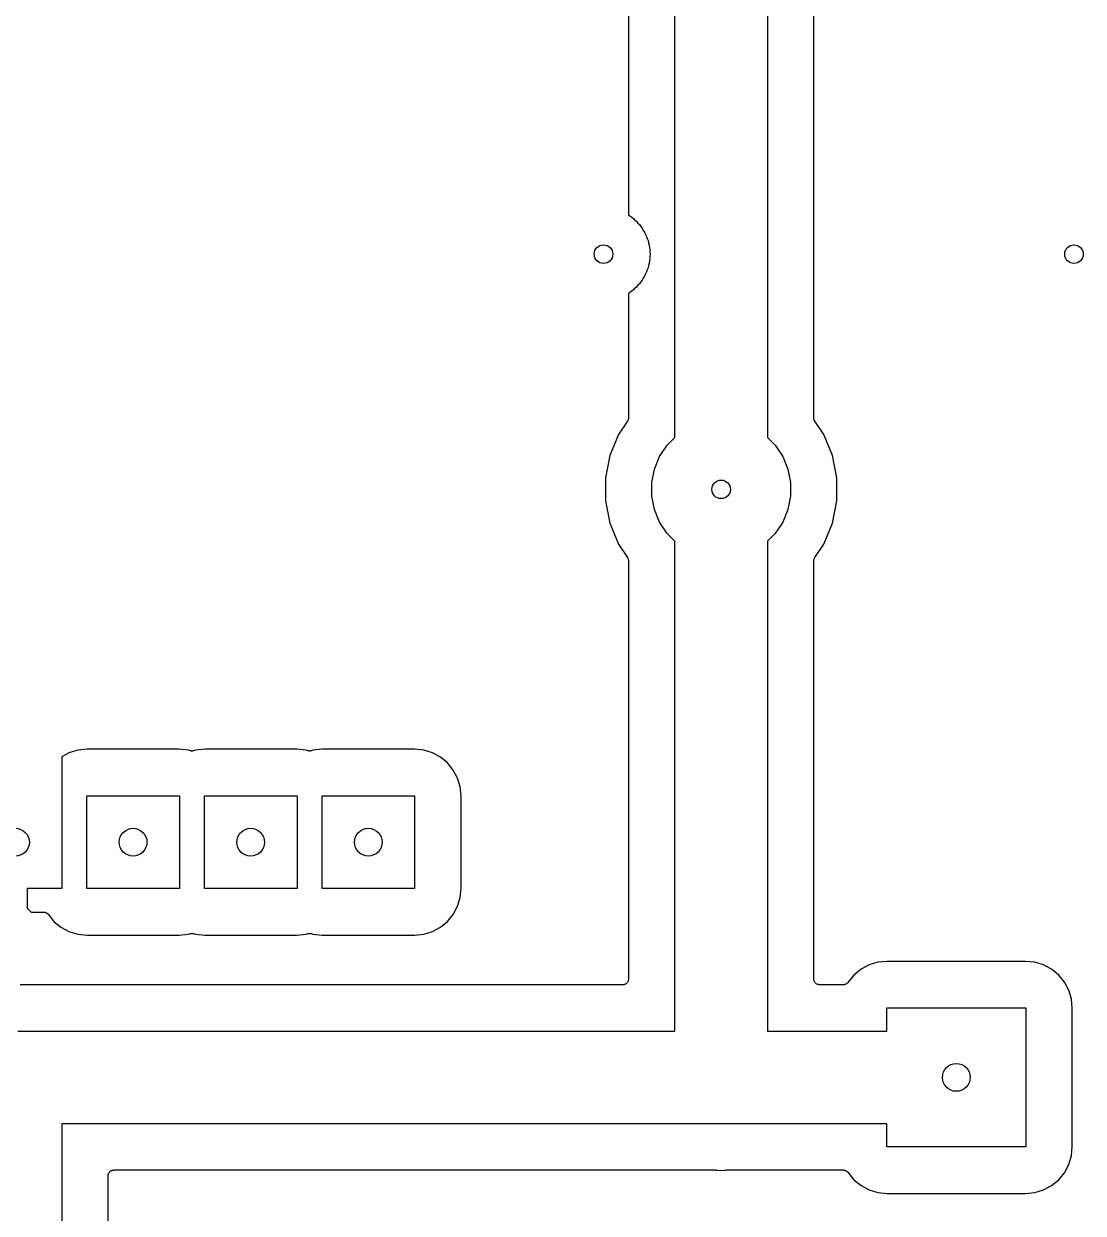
# Model space of a CAD drawing. Extents: x 74 to 216, y -130 to -38.
# Drawn here: x 165.28 to 188.16, y -81.67 to -55.98 of the extents above; entities that cross this region are included whole.
import ezdxf

# ---------------------------------------------------------------- set-up
doc = ezdxf.new("R2010")
doc.units = 0
doc.layers.add('BLACK', color=7, linetype='CONTINUOUS')

msp = doc.modelspace()

# ---------------------------------------------------------------- linework, layer by layer
at = {"layer": 'BLACK', "linetype": 'CONTINUOUS'}
for p, q in [((181.34, -48.9891), (181.34, -64.9187)), ((182.34, -64.4948), (182.34, -49.0445)), ((179.34, -64.9187), (179.34, -49.6)), ((178.34, -50.727), (178.34, -60.1147)), ((178.34, -60.1147), (178.358, -60.1245)), ((178.358, -60.1245), (178.396, -60.1558)), ((178.396, -60.1558), (178.437, -60.1832)), ((178.437, -60.1832), (178.472, -60.2182)), ((178.472, -60.2182), (178.511, -60.2495)), ((178.511, -60.2495), (178.542, -60.2876)), ((178.542, -60.2876), (178.577, -60.3225)), ((178.577, -60.3225), (178.604, -60.3636)), ((178.604, -60.3636), (178.635, -60.4017)), ((178.635, -60.4017), (178.659, -60.4453)), ((178.659, -60.4453), (178.686, -60.4863)), ((178.686, -60.4863), (178.705, -60.5319)), ((178.705, -60.5319), (178.728, -60.5755)), ((178.728, -60.5755), (178.743, -60.6227)), ((178.743, -60.6227), (178.762, -60.6683)), ((178.762, -60.6683), (178.771, -60.7167)), ((178.771, -60.7167), (178.786, -60.764)), ((178.786, -60.764), (178.79, -60.8131)), ((178.79, -60.8131), (178.8, -60.8615)), ((178.8, -60.8615), (178.8, -60.9109)), ((178.79, -61.1069), (178.786, -61.156)), ((178.8, -61.0585), (178.79, -61.1069)), ((178.8, -60.9109), (178.805, -60.96)), ((178.805, -60.96), (178.8, -61.0091)), ((178.8, -61.0091), (178.8, -61.0585)), ((178.705, -61.3881), (178.686, -61.4337)), ((178.728, -61.3445), (178.705, -61.3881)), ((178.743, -61.2973), (178.728, -61.3445)), ((178.762, -61.2517), (178.743, -61.2973)), ((178.771, -61.2033), (178.762, -61.2517)), ((178.786, -61.156), (178.771, -61.2033)), ((178.542, -61.6324), (178.511, -61.6705)), ((178.577, -61.5975), (178.542, -61.6324)), ((178.604, -61.5564), (178.577, -61.5975)), ((178.635, -61.5183), (178.604, -61.5564)), ((178.659, -61.4747), (178.635, -61.5183)), ((178.686, -61.4337), (178.659, -61.4747)), ((178.358, -61.7955), (178.34, -61.8053)), ((178.34, -61.8053), (178.34, -64.4948)), ((178.396, -61.7642), (178.358, -61.7955)), ((178.437, -61.7368), (178.396, -61.7642)), ((178.472, -61.7018), (178.437, -61.7368)), ((178.511, -61.6705), (178.472, -61.7018)), ((178.319, -64.5654), (178.125, -64.8558)), ((178.324, -64.5551), (178.319, -64.5654)), ((178.33, -64.5448), (178.324, -64.5551)), ((178.334, -64.5324), (178.33, -64.5435)), ((178.33, -64.5435), (178.33, -64.5441)), ((178.33, -64.5441), (178.33, -64.5448)), ((178.337, -64.5212), (178.334, -64.5324)), ((178.338, -64.5198), (178.337, -64.5205)), ((178.337, -64.5205), (178.337, -64.5212)), ((178.339, -64.5082), (178.338, -64.5198)), ((178.34, -64.4966), (178.339, -64.5082)), ((178.34, -64.4948), (178.34, -64.4951)), ((178.34, -64.4951), (178.34, -64.4951)), ((178.34, -64.4951), (178.34, -64.4952)), ((178.34, -64.4952), (178.34, -64.4966)), ((182.341, -64.5064), (182.34, -64.4948)), ((182.342, -64.5181), (182.341, -64.5064)), ((182.342, -64.5188), (182.342, -64.5181)), ((182.342, -64.5195), (182.342, -64.5188)), ((182.346, -64.5306), (182.342, -64.5195)), ((182.349, -64.5419), (182.346, -64.5306)), ((182.349, -64.5425), (182.349, -64.5419)), ((182.35, -64.5432), (182.349, -64.5425)), ((182.355, -64.5535), (182.35, -64.5432)), ((182.36, -64.5639), (182.355, -64.5535)), ((182.361, -64.5651), (182.36, -64.5639)), ((182.361, -64.5654), (182.361, -64.5651)), ((182.361, -64.5651), (182.361, -64.5651)), ((182.361, -64.5651), (182.361, -64.5651)), ((182.555, -64.8558), (182.361, -64.5654)), ((178.125, -64.8558), (177.936, -65.3108)), ((179.175, -65.0838), (179.34, -64.9187)), ((181.34, -64.9187), (181.505, -65.0838)), ((182.744, -65.3108), (182.555, -64.8558)), ((179.011, -65.3295), (179.175, -65.0838)), ((181.505, -65.0838), (181.669, -65.3295)), ((177.936, -65.3108), (177.84, -65.7938)), ((178.898, -65.6025), (179.011, -65.3295)), ((181.669, -65.3295), (181.782, -65.6025)), ((182.84, -65.7938), (182.744, -65.3108)), ((178.84, -65.8923), (178.898, -65.6025)), ((181.782, -65.6025), (181.84, -65.8923)), ((177.84, -65.7938), (177.84, -66.2862)), ((178.84, -66.1877), (178.84, -65.8923)), ((181.84, -65.8923), (181.84, -66.1877)), ((182.84, -66.2862), (182.84, -65.7938)), ((178.898, -66.4775), (178.84, -66.1877)), ((181.84, -66.1877), (181.782, -66.4775)), ((177.84, -66.2862), (177.936, -66.7692)), ((179.011, -66.7505), (178.898, -66.4775)), ((181.782, -66.4775), (181.669, -66.7505)), ((182.744, -66.7692), (182.84, -66.2862)), ((177.936, -66.7692), (178.125, -67.2242)), ((179.175, -66.9962), (179.011, -66.7505)), ((181.669, -66.7505), (181.505, -66.9962)), ((182.555, -67.2242), (182.744, -66.7692)), ((179.34, -67.1613), (179.175, -66.9962)), ((181.505, -66.9962), (181.34, -67.1613)), ((178.125, -67.2242), (178.319, -67.5146)), ((179.34, -77.74), (179.34, -67.1613)), ((181.34, -67.1613), (181.34, -77.74)), ((182.361, -67.5146), (182.555, -67.2242)), ((178.319, -67.5146), (178.319, -67.5149)), ((178.319, -67.5149), (178.319, -67.5149)), ((178.319, -67.5149), (178.319, -67.5149)), ((178.319, -67.5149), (178.32, -67.5161)), ((178.32, -67.5161), (178.325, -67.5265)), ((178.325, -67.5265), (178.33, -67.5368)), ((178.33, -67.5368), (178.331, -67.5375)), ((178.331, -67.5375), (178.331, -67.5381)), ((178.331, -67.5381), (178.334, -67.5494)), ((178.334, -67.5494), (178.338, -67.5605)), ((178.338, -67.5605), (178.338, -67.5612)), ((178.338, -67.5612), (178.338, -67.5619)), ((178.338, -67.5619), (178.339, -67.5736)), ((182.341, -67.5718), (182.342, -67.5602)), ((182.342, -67.5602), (182.343, -67.5595)), ((182.343, -67.5588), (182.346, -67.5476)), ((182.343, -67.5595), (182.343, -67.5588)), ((182.346, -67.5476), (182.35, -67.5365)), ((182.35, -67.5352), (182.356, -67.5249)), ((182.35, -67.5359), (182.35, -67.5352)), ((182.35, -67.5365), (182.35, -67.5359)), ((182.356, -67.5249), (182.361, -67.5146)), ((178.339, -67.5736), (178.34, -67.5852)), ((178.34, -67.5852), (178.34, -76.613)), ((182.34, -67.5834), (182.341, -67.5718)), ((182.34, -67.5848), (182.34, -67.5834)), ((182.34, -67.5849), (182.34, -67.5848)), ((182.34, -67.5852), (182.34, -67.5849)), ((182.34, -67.5849), (182.34, -67.5849)), ((182.34, -76.613), (182.34, -67.5852)), ((166.646, -71.6545), (166.444, -71.6745)), ((168.634, -71.6545), (166.646, -71.6545)), ((168.836, -71.6745), (168.634, -71.6545)), ((169.186, -71.6545), (168.984, -71.6745)), ((171.174, -71.6545), (169.186, -71.6545)), ((171.376, -71.6745), (171.174, -71.6545)), ((171.726, -71.6545), (171.524, -71.6745)), ((173.714, -71.6545), (171.726, -71.6545)), ((173.916, -71.6745), (173.714, -71.6545)), ((166.255, -71.7316), (166.1, -71.8147)), ((166.1, -71.8147), (166.1, -74.66)), ((166.444, -71.6745), (166.255, -71.7316)), ((168.873, -71.6857), (168.836, -71.6745)), ((168.885, -71.688), (168.873, -71.6857)), ((168.896, -71.6904), (168.885, -71.688)), ((168.897, -71.6904), (168.896, -71.6904)), ((168.897, -71.6906), (168.897, -71.6904)), ((168.909, -71.6906), (168.897, -71.6906)), ((168.921, -71.6907), (168.909, -71.6906)), ((168.922, -71.6906), (168.921, -71.6907)), ((168.934, -71.6884), (168.922, -71.6906)), ((168.922, -71.6906), (168.922, -71.6906)), ((168.945, -71.6862), (168.934, -71.6884)), ((168.947, -71.6858), (168.945, -71.6862)), ((168.984, -71.6745), (168.947, -71.6857)), ((168.947, -71.6857), (168.947, -71.6858)), ((168.947, -71.6858), (168.947, -71.6858)), ((168.947, -71.6858), (168.947, -71.6858)), ((171.413, -71.6857), (171.376, -71.6745)), ((171.425, -71.688), (171.413, -71.6857)), ((171.436, -71.6904), (171.425, -71.688)), ((171.437, -71.6904), (171.436, -71.6904)), ((171.437, -71.6906), (171.437, -71.6904)), ((171.449, -71.6906), (171.437, -71.6906)), ((171.461, -71.6907), (171.449, -71.6906)), ((171.462, -71.6906), (171.461, -71.6907)), ((171.474, -71.6884), (171.462, -71.6906)), ((171.462, -71.6906), (171.462, -71.6906)), ((171.485, -71.6862), (171.474, -71.6884)), ((171.487, -71.6858), (171.485, -71.6862)), ((171.524, -71.6745), (171.487, -71.6857)), ((171.487, -71.6857), (171.487, -71.6858)), ((171.487, -71.6858), (171.487, -71.6858)), ((171.487, -71.6858), (171.487, -71.6858)), ((174.105, -71.7317), (173.916, -71.6745)), ((174.278, -71.8245), (174.105, -71.7317)), ((174.431, -71.9495), (174.278, -71.8245)), ((174.555, -72.1017), (174.431, -71.9495)), ((174.648, -72.2755), (174.555, -72.1017)), ((174.706, -72.464), (174.648, -72.2755)), ((166.64, -74.66), (166.64, -72.66)), ((166.64, -72.66), (168.64, -72.66)), ((168.64, -72.66), (168.64, -74.66)), ((169.18, -74.66), (169.18, -72.66)), ((169.18, -72.66), (171.18, -72.66)), ((171.18, -72.66), (171.18, -74.66)), ((171.72, -74.66), (171.72, -72.66)), ((171.72, -72.66), (173.72, -72.66)), ((173.72, -72.66), (173.72, -74.66)), ((174.725, -72.6662), (174.706, -72.464)), ((174.725, -74.6538), (174.725, -72.6662)), ((165.354, -74.66), (165.354, -75.0836)), ((166.1, -74.66), (165.354, -74.66)), ((168.64, -74.66), (166.64, -74.66)), ((171.18, -74.66), (169.18, -74.66)), ((173.72, -74.66), (171.72, -74.66)), ((174.706, -74.856), (174.725, -74.6538)), ((174.648, -75.0445), (174.706, -74.856)), ((165.354, -75.0836), (165.439, -75.1682)), ((165.439, -75.1682), (165.705, -75.1694)), ((165.705, -75.1694), (165.707, -75.1694)), ((165.707, -75.1694), (165.712, -75.17)), ((165.712, -75.17), (165.717, -75.17)), ((165.717, -75.17), (165.724, -75.1714)), ((165.724, -75.1714), (165.731, -75.1723)), ((165.731, -75.1723), (165.736, -75.1739)), ((165.736, -75.1739), (165.742, -75.1749)), ((165.742, -75.1749), (165.748, -75.1777)), ((165.748, -75.1777), (165.755, -75.1799)), ((165.755, -75.1799), (165.759, -75.1824)), ((165.759, -75.1824), (165.764, -75.1845)), ((165.764, -75.1845), (165.77, -75.1884)), ((165.77, -75.1884), (165.777, -75.1919)), ((165.777, -75.1919), (165.781, -75.1953)), ((165.781, -75.1953), (165.785, -75.1983)), ((165.785, -75.1983), (165.79, -75.2033)), ((165.79, -75.2033), (165.795, -75.2079)), ((165.795, -75.2079), (165.799, -75.212)), ((165.799, -75.212), (165.802, -75.2158)), ((165.802, -75.2158), (165.929, -75.3705)), ((174.431, -75.3705), (174.555, -75.2183)), ((174.555, -75.2183), (174.648, -75.0445)), ((165.929, -75.3705), (166.082, -75.4955)), ((166.082, -75.4955), (166.255, -75.5884)), ((174.105, -75.5883), (174.278, -75.4955)), ((174.278, -75.4955), (174.431, -75.3705)), ((166.255, -75.5884), (166.444, -75.6455)), ((166.444, -75.6455), (166.646, -75.6655)), ((166.646, -75.6655), (168.634, -75.6655)), ((168.634, -75.6655), (168.836, -75.6455)), ((168.836, -75.6455), (168.873, -75.6343)), ((168.873, -75.6342), (168.875, -75.6338)), ((168.873, -75.6343), (168.873, -75.6342)), ((168.873, -75.6342), (168.873, -75.6342)), ((168.873, -75.6342), (168.873, -75.6342)), ((168.875, -75.6338), (168.886, -75.6316)), ((168.886, -75.6316), (168.898, -75.6294)), ((168.898, -75.6294), (168.899, -75.6293)), ((168.898, -75.6294), (168.898, -75.6294)), ((168.899, -75.6293), (168.911, -75.6294)), ((168.911, -75.6294), (168.923, -75.6294)), ((168.923, -75.6294), (168.923, -75.6296)), ((168.923, -75.6296), (168.924, -75.6296)), ((168.924, -75.6296), (168.935, -75.632)), ((168.935, -75.632), (168.947, -75.6343)), ((168.947, -75.6343), (168.984, -75.6455)), ((168.984, -75.6455), (169.186, -75.6655)), ((169.186, -75.6655), (171.174, -75.6655)), ((171.174, -75.6655), (171.376, -75.6455)), ((171.376, -75.6455), (171.413, -75.6343)), ((171.413, -75.6342), (171.415, -75.6338)), ((171.413, -75.6343), (171.413, -75.6342)), ((171.413, -75.6342), (171.413, -75.6342)), ((171.413, -75.6342), (171.413, -75.6342)), ((171.415, -75.6338), (171.426, -75.6316)), ((171.426, -75.6316), (171.438, -75.6294)), ((171.438, -75.6294), (171.439, -75.6293)), ((171.438, -75.6294), (171.438, -75.6294)), ((171.439, -75.6293), (171.451, -75.6294)), ((171.451, -75.6294), (171.463, -75.6294)), ((171.463, -75.6294), (171.463, -75.6296)), ((171.463, -75.6296), (171.464, -75.6296)), ((171.464, -75.6296), (171.475, -75.632)), ((171.475, -75.632), (171.487, -75.6343)), ((171.487, -75.6343), (171.524, -75.6455)), ((171.524, -75.6455), (171.726, -75.6655)), ((171.726, -75.6655), (173.714, -75.6655)), ((173.714, -75.6655), (173.916, -75.6455)), ((173.916, -75.6455), (174.105, -75.5883)), ((183.724, -76.2545), (183.535, -76.3116)), ((183.926, -76.2345), (183.724, -76.2545)), ((186.914, -76.2345), (183.926, -76.2345)), ((187.116, -76.2545), (186.914, -76.2345)), ((187.305, -76.3117), (187.116, -76.2545)), ((183.209, -76.5295), (183.077, -76.6903)), ((183.362, -76.4045), (183.209, -76.5295)), ((183.535, -76.3116), (183.362, -76.4045)), ((187.478, -76.4045), (187.305, -76.3117)), ((187.631, -76.5295), (187.478, -76.4045)), ((187.755, -76.6817), (187.631, -76.5295)), ((178.213, -76.74), (165.204, -76.74)), ((178.225, -76.7388), (178.213, -76.74)), ((178.237, -76.7377), (178.225, -76.7388)), ((178.238, -76.7376), (178.237, -76.7376)), ((178.237, -76.7376), (178.237, -76.7377)), ((178.249, -76.7341), (178.238, -76.7376)), ((178.261, -76.7308), (178.249, -76.7341)), ((178.272, -76.7248), (178.261, -76.7304)), ((178.261, -76.7304), (178.261, -76.7305)), ((178.261, -76.7305), (178.261, -76.7308)), ((178.283, -76.7193), (178.272, -76.7248)), ((178.293, -76.7112), (178.283, -76.7188)), ((178.283, -76.7188), (178.283, -76.719)), ((178.283, -76.719), (178.283, -76.7193)), ((178.302, -76.7037), (178.293, -76.7112)), ((178.31, -76.6939), (178.302, -76.7031)), ((178.302, -76.7031), (178.302, -76.7034)), ((178.302, -76.7034), (178.302, -76.7037)), ((178.318, -76.6848), (178.31, -76.6939)), ((178.324, -76.6735), (178.318, -76.684)), ((178.318, -76.684), (178.318, -76.6844)), ((178.318, -76.6844), (178.318, -76.6848)), ((178.33, -76.663), (178.324, -76.6735)), ((178.334, -76.6508), (178.33, -76.6622)), ((178.33, -76.6622), (178.33, -76.6626)), ((178.33, -76.6626), (178.33, -76.663)), ((178.337, -76.6394), (178.334, -76.6508)), ((178.339, -76.6267), (178.337, -76.6385)), ((178.337, -76.6385), (178.337, -76.639)), ((178.337, -76.639), (178.337, -76.6394)), ((178.34, -76.6148), (178.339, -76.6267)), ((178.34, -76.613), (178.34, -76.6139)), ((178.34, -76.6139), (178.34, -76.6139)), ((178.34, -76.6139), (178.34, -76.6139)), ((178.34, -76.6139), (178.34, -76.6148)), ((182.341, -76.6249), (182.34, -76.613)), ((182.342, -76.6368), (182.341, -76.6249)), ((182.342, -76.6372), (182.342, -76.6368)), ((182.342, -76.6377), (182.342, -76.6372)), ((182.346, -76.6491), (182.342, -76.6377)), ((182.349, -76.6606), (182.346, -76.6491)), ((182.349, -76.661), (182.349, -76.6606)), ((182.35, -76.6614), (182.349, -76.661)), ((182.355, -76.6719), (182.35, -76.6614)), ((182.361, -76.6825), (182.355, -76.6719)), ((182.361, -76.6829), (182.361, -76.6825)), ((182.361, -76.6833), (182.361, -76.6829)), ((182.369, -76.6925), (182.361, -76.6833)), ((182.376, -76.7019), (182.369, -76.6925)), ((182.377, -76.7021), (182.376, -76.7019)), ((182.377, -76.7025), (182.377, -76.7021)), ((182.386, -76.7101), (182.377, -76.7025)), ((182.395, -76.7178), (182.386, -76.7101)), ((182.396, -76.718), (182.395, -76.7178)), ((182.396, -76.7183), (182.396, -76.718)), ((182.407, -76.724), (182.396, -76.7183)), ((182.417, -76.7297), (182.407, -76.724)), ((182.417, -76.7299), (182.417, -76.7297)), ((182.418, -76.7301), (182.417, -76.7299)), ((182.429, -76.7336), (182.418, -76.7301)), ((182.441, -76.7372), (182.429, -76.7336)), ((182.441, -76.7373), (182.441, -76.7372)), ((182.441, -76.7374), (182.441, -76.7373)), ((182.453, -76.7387), (182.441, -76.7374)), ((182.465, -76.74), (182.453, -76.7387)), ((182.466, -76.74), (182.465, -76.74)), ((182.467, -76.74), (182.466, -76.74)), ((182.466, -76.74), (182.466, -76.74)), ((182.466, -76.74), (182.466, -76.74)), ((182.977, -76.74), (182.467, -76.74)), ((182.983, -76.7395), (182.977, -76.74)), ((182.988, -76.7395), (182.983, -76.7395)), ((182.995, -76.7382), (182.988, -76.7395)), ((183.002, -76.7376), (182.995, -76.7382)), ((183.007, -76.736), (183.002, -76.7376)), ((183.013, -76.7349), (183.007, -76.736)), ((183.019, -76.7324), (183.013, -76.7349)), ((183.026, -76.7304), (183.019, -76.7324)), ((183.031, -76.7278), (183.026, -76.7304)), ((183.036, -76.7257), (183.031, -76.7278)), ((183.042, -76.722), (183.036, -76.7257)), ((183.048, -76.7188), (183.042, -76.722)), ((183.052, -76.7152), (183.048, -76.7188)), ((183.057, -76.7122), (183.052, -76.7152)), ((183.061, -76.7074), (183.057, -76.7122)), ((183.067, -76.7031), (183.061, -76.7074)), ((183.07, -76.6988), (183.067, -76.7031)), ((183.074, -76.6948), (183.07, -76.6988)), ((183.077, -76.6903), (183.074, -76.6948)), ((187.848, -76.8555), (187.755, -76.6817)), ((187.906, -77.044), (187.848, -76.8555)), ((187.925, -77.2462), (187.906, -77.044)), ((183.92, -77.74), (183.92, -77.24)), ((183.92, -77.24), (186.92, -77.24)), ((186.92, -77.24), (186.92, -80.24)), ((187.925, -80.2338), (187.925, -77.2462)), ((165.149, -77.74), (179.34, -77.74)), ((181.34, -77.74), (183.92, -77.74)), ((180.291, -79.74), (166.1, -79.74)), ((166.1, -79.74), (166.1, -92.8587)), ((180.34, -79.7448), (180.291, -79.74)), ((180.389, -79.74), (180.34, -79.7448)), ((183.92, -79.74), (180.389, -79.74)), ((183.92, -80.24), (183.92, -79.74)), ((186.92, -80.24), (183.92, -80.24)), ((187.906, -80.436), (187.925, -80.2338)), ((187.755, -80.7983), (187.848, -80.6245)), ((187.848, -80.6245), (187.906, -80.436)), ((167.1, -80.8652), (167.101, -80.8533)), ((167.1, -80.8661), (167.1, -80.8652)), ((167.1, -80.867), (167.1, -80.8661)), ((167.1, -80.8661), (167.1, -80.8661)), ((167.1, -80.8661), (167.1, -80.8661)), ((167.1, -86.7675), (167.1, -80.867)), ((167.101, -80.8533), (167.103, -80.8415)), ((167.103, -80.8406), (167.106, -80.8291)), ((167.103, -80.841), (167.103, -80.8406)), ((167.103, -80.8415), (167.103, -80.841)), ((167.106, -80.8291), (167.11, -80.8178)), ((167.11, -80.817), (167.116, -80.8065)), ((167.11, -80.8174), (167.11, -80.817)), ((167.11, -80.8178), (167.11, -80.8174)), ((167.116, -80.8065), (167.122, -80.796)), ((167.122, -80.7952), (167.13, -80.7861)), ((167.122, -80.7956), (167.122, -80.7952)), ((167.122, -80.796), (167.122, -80.7956)), ((167.13, -80.7861), (167.138, -80.7769)), ((167.138, -80.7763), (167.147, -80.7688)), ((167.138, -80.7766), (167.138, -80.7763)), ((167.138, -80.7769), (167.138, -80.7766)), ((167.147, -80.7688), (167.157, -80.7612)), ((167.157, -80.7607), (167.168, -80.7552)), ((167.157, -80.761), (167.157, -80.7607)), ((167.157, -80.7612), (167.157, -80.761)), ((167.168, -80.7552), (167.179, -80.7496)), ((167.179, -80.7492), (167.191, -80.7459)), ((167.179, -80.7495), (167.179, -80.7492)), ((167.179, -80.7496), (167.179, -80.7495)), ((167.191, -80.7459), (167.202, -80.7424)), ((167.202, -80.7424), (167.203, -80.7424)), ((167.203, -80.7422), (167.215, -80.7412)), ((167.203, -80.7424), (167.203, -80.7422)), ((167.215, -80.7412), (167.227, -80.74)), ((167.227, -80.74), (180.236, -80.74)), ((180.236, -80.74), (180.237, -80.74)), ((180.237, -80.74), (180.243, -80.7406)), ((180.243, -80.7406), (180.248, -80.7406)), ((180.248, -80.7406), (180.34, -80.7497)), ((180.34, -80.7497), (180.432, -80.7406)), ((180.432, -80.7406), (180.434, -80.7404)), ((180.434, -80.7404), (180.439, -80.7405)), ((180.439, -80.7405), (180.444, -80.74)), ((180.444, -80.74), (182.977, -80.74)), ((182.977, -80.74), (182.979, -80.74)), ((182.979, -80.74), (182.985, -80.7406)), ((182.985, -80.7406), (182.99, -80.7407)), ((182.99, -80.7407), (182.997, -80.742)), ((182.997, -80.742), (183.004, -80.7428)), ((183.004, -80.7428), (183.009, -80.7445)), ((183.009, -80.7445), (183.015, -80.7456)), ((183.015, -80.7456), (183.021, -80.7482)), ((183.021, -80.7482), (183.027, -80.7503)), ((183.027, -80.7503), (183.032, -80.753)), ((183.032, -80.753), (183.037, -80.7552)), ((183.037, -80.7552), (183.043, -80.7589)), ((183.043, -80.7589), (183.049, -80.7622)), ((183.049, -80.7622), (183.053, -80.7658)), ((183.053, -80.7658), (183.058, -80.769)), ((183.058, -80.769), (183.063, -80.7738)), ((183.063, -80.7738), (183.068, -80.7781)), ((183.068, -80.7781), (183.072, -80.7825)), ((183.072, -80.7825), (183.075, -80.7865)), ((183.075, -80.7865), (183.078, -80.7905)), ((183.078, -80.7905), (183.209, -80.9505)), ((187.631, -80.9505), (187.755, -80.7983)), ((183.209, -80.9505), (183.362, -81.0755)), ((183.362, -81.0755), (183.535, -81.1684)), ((183.535, -81.1684), (183.724, -81.2255)), ((187.116, -81.2255), (187.305, -81.1683)), ((187.305, -81.1683), (187.478, -81.0755)), ((187.478, -81.0755), (187.631, -80.9505)), ((183.724, -81.2255), (183.926, -81.2455)), ((183.926, -81.2455), (186.914, -81.2455)), ((186.914, -81.2455), (187.116, -81.2255))]:
    msp.add_line(p, q, dxfattribs=at)
at = {"layer": 'BLACK'}
for centre, radius in [((177.8, -60.96), 0.2), ((187.96, -60.96), 0.2), ((180.34, -66.04), 0.2), ((165.1, -73.66), 0.3), ((167.64, -73.66), 0.3), ((170.18, -73.66), 0.3), ((172.72, -73.66), 0.3), ((185.42, -78.74), 0.3)]:
    msp.add_circle(centre, radius, dxfattribs=at)

doc.saveas('drawing.dxf')
